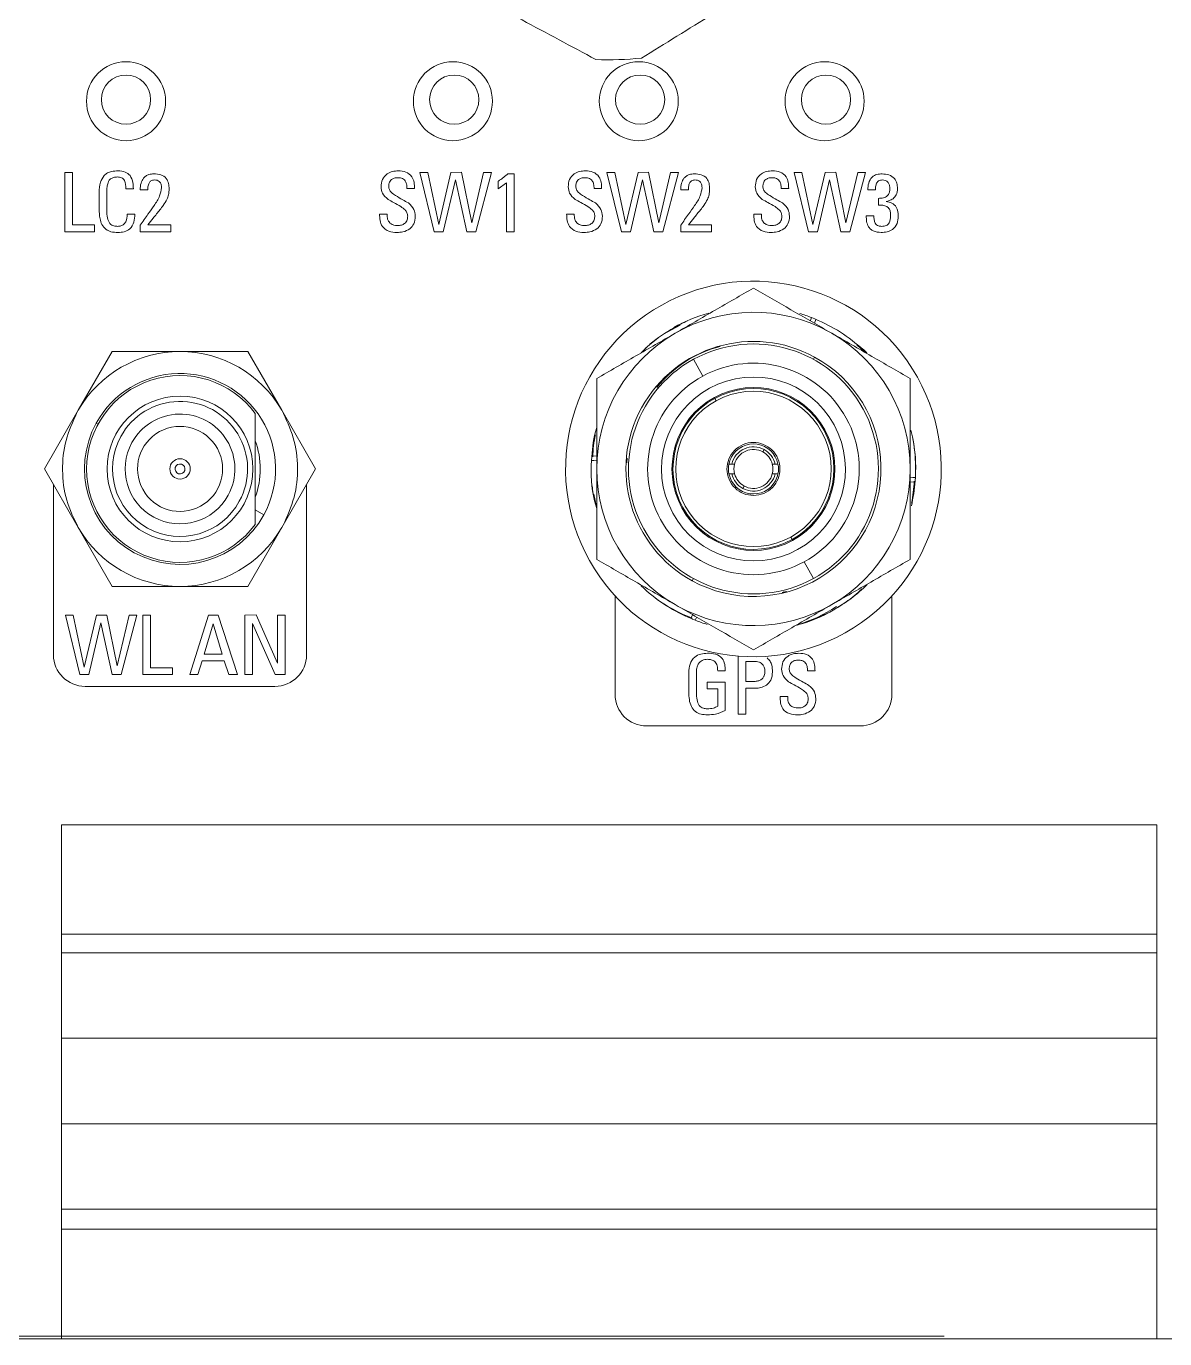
# Model space of a CAD drawing. Extents: x -194 to 239, y -574 to -265.
# Drawn here: x -125.22 to -116.12, y -338.3 to -327.8 of the extents above; entities that cross this region are included whole.
import ezdxf

# ---------------------------------------------------------------- set-up
doc = ezdxf.new("R2010")
doc.units = 0
doc.header["$LTSCALE"] = 0.5
doc.layers.get('0').update_dxf_attribs({"linetype": 'CONTINUOUS'})

msp = doc.modelspace()

# ---------------------------------------------------------------- linework, layer by layer
at = {"color": 7, "linetype": 'Continuous', "lineweight": 5}
for p, q in [((-124.91476, -329.4457), (-124.91476, -328.97161)), ((-124.91476, -328.97161), (-124.85398, -328.97161)), ((-124.85398, -328.97161), (-124.85398, -329.391)), ((-122.07765, -328.97161), (-122.01497, -328.97199)), ((-121.96274, -329.4457), (-122.07765, -328.97161)), ((-122.01497, -328.97199), (-121.92674, -329.38729)), ((-121.92674, -329.38729), (-121.82911, -328.97171)), ((-121.79341, -329.03239), (-121.89056, -329.4457)), ((-121.82911, -328.97171), (-121.74478, -328.97019)), ((-121.70347, -329.4457), (-121.79341, -329.03239)), ((-121.74478, -328.97019), (-121.66292, -329.37523)), ((-121.66292, -329.37523), (-121.5688, -328.97161)), ((-121.50593, -328.97161), (-121.63129, -329.4457)), ((-121.5688, -328.97161), (-121.50593, -328.97161)), ((-121.37545, -328.98377), (-121.32397, -328.98377)), ((-121.32397, -328.98377), (-121.32397, -329.4457)), ((-120.46754, -329.4457), (-120.58245, -328.97161)), ((-120.58245, -328.97161), (-120.51977, -328.97199)), ((-120.51977, -328.97199), (-120.43154, -329.38729)), ((-120.43154, -329.38729), (-120.33391, -328.97171)), ((-120.29821, -329.03239), (-120.39536, -329.4457)), ((-120.33391, -328.97171), (-120.24958, -328.97019)), ((-120.20827, -329.4457), (-120.29821, -329.03239)), ((-120.24958, -328.97019), (-120.16772, -329.37523)), ((-120.16772, -329.37523), (-120.0736, -328.97161)), ((-120.01073, -328.97161), (-120.13609, -329.4457)), ((-120.0736, -328.97161), (-120.01073, -328.97161)), ((-118.97233, -329.4457), (-119.08725, -328.97161)), ((-119.08725, -328.97161), (-119.02457, -328.97199)), ((-119.02457, -328.97199), (-118.93634, -329.38729)), ((-118.93634, -329.38729), (-118.83871, -328.97171)), ((-118.803, -329.03239), (-118.90016, -329.4457)), ((-118.83871, -328.97171), (-118.75438, -328.97019)), ((-118.71307, -329.4457), (-118.803, -329.03239)), ((-118.75438, -328.97019), (-118.67251, -329.37523)), ((-118.67251, -329.37523), (-118.5784, -328.97161)), ((-118.51553, -328.97161), (-118.64089, -329.4457)), ((-118.5784, -328.97161), (-118.51553, -328.97161)), ((-124.64125, -329.2645), (-124.64125, -329.13097)), ((-124.36774, -329.10238), (-124.42852, -329.10238)), ((-124.25226, -329.11141), (-124.31304, -329.11141)), ((-122.1202, -329.10039), (-122.18098, -329.10039)), ((-121.45161, -329.10238), (-121.45161, -329.04132)), ((-121.38475, -329.05642), (-121.45161, -329.10238)), ((-121.38475, -329.4457), (-121.38475, -329.05642)), ((-120.625, -329.10039), (-120.68578, -329.10039)), ((-119.9321, -329.11141), (-119.99288, -329.11141)), ((-119.12979, -329.10039), (-119.19057, -329.10039)), ((-118.4369, -329.11141), (-118.49768, -329.11141)), ((-124.58047, -329.14417), (-124.58047, -329.27238)), ((-118.41258, -329.23297), (-118.41258, -329.18054)), ((-124.41636, -329.3059), (-124.35558, -329.3059)), ((-122.39979, -329.30457), (-122.33901, -329.30457)), ((-122.33901, -329.30457), (-122.33901, -329.31749)), ((-120.90459, -329.30457), (-120.84381, -329.30457)), ((-120.84381, -329.30457), (-120.84381, -329.31749)), ((-119.40938, -329.30457), (-119.3486, -329.30457)), ((-119.3486, -329.30457), (-119.3486, -329.31749)), ((-118.50983, -329.33107), (-118.50983, -329.31806)), ((-118.50983, -329.31806), (-118.44905, -329.31806)), ((-124.67848, -329.4457), (-124.91476, -329.4457)), ((-124.85398, -329.391), (-124.67848, -329.391)), ((-124.67848, -329.391), (-124.67848, -329.4457)), ((-124.31304, -329.4457), (-124.31304, -329.39309)), ((-124.0682, -329.4457), (-124.31304, -329.4457)), ((-124.25226, -329.391), (-124.0682, -329.391)), ((-124.0682, -329.391), (-124.0682, -329.4457)), ((-121.89056, -329.4457), (-121.96274, -329.4457)), ((-121.63129, -329.4457), (-121.70347, -329.4457)), ((-121.32397, -329.4457), (-121.38475, -329.4457)), ((-120.39536, -329.4457), (-120.46754, -329.4457)), ((-120.13609, -329.4457), (-120.20827, -329.4457)), ((-119.99288, -329.4457), (-119.99288, -329.39309)), ((-119.74805, -329.4457), (-119.99288, -329.4457)), ((-119.9321, -329.391), (-119.74805, -329.391)), ((-119.74805, -329.391), (-119.74805, -329.4457)), ((-118.90016, -329.4457), (-118.97233, -329.4457)), ((-118.64089, -329.4457), (-118.71307, -329.4457)), ((-118.94661, -330.13272), (-118.92073, -330.1431)), ((-118.91226, -330.1465), (-118.92467, -330.17743)), ((-120.10029, -330.24944), (-119.99808, -330.19194)), ((-118.8111, -330.243), (-118.78551, -330.25777)), ((-118.58505, -330.34974), (-118.51587, -330.41345)), ((-118.53352, -330.38775), (-118.50477, -330.4147)), ((-124.53651, -330.40367), (-124.80754, -330.87312)), ((-123.99455, -330.40367), (-124.53651, -330.40367)), ((-123.4526, -330.40367), (-123.99455, -330.40367)), ((-123.18162, -330.87302), (-123.4526, -330.40367)), ((-119.89053, -330.46589), (-119.81703, -330.60041)), ((-118.93288, -330.46589), (-118.92303, -330.44786)), ((-119.70945, -330.79734), (-119.71997, -330.77808)), ((-124.81855, -330.89222), (-125.07847, -331.34237)), ((-124.80754, -330.87312), (-124.81856, -330.8922)), ((-122.91064, -331.34237), (-123.18162, -330.87302)), ((-124.64984, -330.98439), (-124.6644, -330.97643)), ((-118.14144, -331.08616), (-118.15329, -331.03315)), ((-120.70338, -331.23692), (-120.66408, -331.23956)), ((-119.32677, -331.1869), (-119.33707, -331.20576)), ((-125.07847, -331.34237), (-124.80749, -331.81171)), ((-123.17056, -331.79252), (-122.91064, -331.34237)), ((-120.70586, -331.27385), (-120.70399, -331.24602)), ((-120.70399, -331.24602), (-120.7043, -331.2508)), ((-120.42442, -331.29278), (-120.42193, -331.25585)), ((-120.41952, -331.26994), (-120.42276, -331.26965)), ((-119.58439, -331.30286), (-119.60767, -331.30286)), ((-119.56226, -331.30286), (-119.58439, -331.30286)), ((-119.23901, -331.30286), (-119.26114, -331.30286)), ((-119.21574, -331.30286), (-119.23901, -331.30286)), ((-119.58439, -331.38187), (-119.60767, -331.38187)), ((-119.56226, -331.38187), (-119.58439, -331.38187)), ((-119.23901, -331.38187), (-119.26114, -331.38187)), ((-119.21574, -331.38187), (-119.23901, -331.38187)), ((-118.12016, -331.44781), (-118.15932, -331.44517)), ((-118.11754, -331.41089), (-118.11941, -331.43871)), ((-118.11941, -331.43871), (-118.1191, -331.43394)), ((-125.00594, -331.46798), (-125.00594, -332.82784)), ((-122.98317, -332.82784), (-122.98317, -331.46797)), ((-120.66392, -331.65952), (-120.68702, -331.54454)), ((-119.48633, -331.47897), (-119.49663, -331.49783)), ((-120.66392, -331.65952), (-120.68196, -331.59857)), ((-123.32471, -331.7083), (-123.39404, -331.67043)), ((-124.80749, -331.81171), (-124.53651, -332.28106)), ((-123.4526, -332.28106), (-123.18156, -331.81162)), ((-123.18156, -331.81162), (-123.17055, -331.79253)), ((-119.10343, -331.90665), (-119.11395, -331.8874)), ((-119.00637, -332.08433), (-118.93288, -332.21885)), ((-124.53651, -332.28106), (-123.99455, -332.28106)), ((-123.99455, -332.28106), (-123.4526, -332.28106)), ((-119.90037, -332.23688), (-119.89053, -332.21885)), ((-120.51791, -332.35733), (-120.51791, -333.1439)), ((-119.14592, -332.32084), (-119.1818, -332.32989)), ((-119.16916, -332.32324), (-119.16842, -332.32641)), ((-118.30549, -333.1439), (-118.30549, -332.35733)), ((-120.0123, -332.44174), (-120.03789, -332.42696)), ((-118.7755, -332.47129), (-118.67351, -332.40739)), ((-124.91112, -332.51178), (-124.84844, -332.51216)), ((-124.79621, -332.98587), (-124.91112, -332.51178)), ((-124.84844, -332.51216), (-124.76022, -332.92747)), ((-124.76022, -332.92747), (-124.66259, -332.51188)), ((-124.62688, -332.57257), (-124.72403, -332.98587)), ((-124.66259, -332.51188), (-124.57826, -332.51036)), ((-124.53694, -332.98587), (-124.62688, -332.57257)), ((-124.57826, -332.51036), (-124.49639, -332.91541)), ((-124.49639, -332.91541), (-124.40228, -332.51178)), ((-124.33941, -332.51178), (-124.46477, -332.98587)), ((-124.40228, -332.51178), (-124.33941, -332.51178)), ((-124.29116, -332.51178), (-124.23038, -332.51178)), ((-124.29116, -332.98587), (-124.29116, -332.51178)), ((-124.23038, -332.51178), (-124.23038, -332.93117)), ((-123.91651, -332.98587), (-123.76617, -332.51178)), ((-123.73065, -332.58121), (-123.80074, -332.82177)), ((-123.76617, -332.51178), (-123.68934, -332.51178)), ((-123.65876, -332.82177), (-123.73065, -332.58121)), ((-123.68934, -332.51178), (-123.53511, -332.98587)), ((-123.4767, -332.51178), (-123.38686, -332.50979)), ((-123.4767, -332.98587), (-123.4767, -332.51178)), ((-123.41592, -332.57864), (-123.41592, -332.98587)), ((-123.23444, -332.98587), (-123.41592, -332.57864)), ((-123.38686, -332.50979), (-123.21535, -332.8947)), ((-123.21535, -332.8947), (-123.21535, -332.51178)), ((-123.21535, -332.51178), (-123.15457, -332.51178)), ((-123.15457, -332.51178), (-123.15457, -332.98587)), ((-119.91109, -332.53812), (-119.89873, -332.50731)), ((-119.87679, -332.55201), (-119.90267, -332.54163)), ((-123.81802, -332.87647), (-123.85288, -332.98663)), ((-123.641, -332.87647), (-123.81802, -332.87647)), ((-123.80074, -332.82177), (-123.65876, -332.82177)), ((-123.6052, -332.98663), (-123.641, -332.87647)), ((-119.5332, -333.30193), (-119.5332, -332.83872)), ((-119.47242, -332.88255), (-119.47242, -333.04058)), ((-119.38818, -332.88255), (-119.47242, -332.88255)), ((-124.72403, -332.98587), (-124.79621, -332.98587)), ((-124.46477, -332.98587), (-124.53694, -332.98587)), ((-124.05488, -332.98587), (-124.29116, -332.98587)), ((-124.23038, -332.93117), (-124.05488, -332.93117)), ((-124.05488, -332.93117), (-124.05488, -332.98587)), ((-123.85288, -332.98663), (-123.91651, -332.98587)), ((-123.53511, -332.98587), (-123.6052, -332.98663)), ((-123.41592, -332.98587), (-123.4767, -332.98587)), ((-123.15457, -332.98587), (-123.23444, -332.98587)), ((-119.92828, -333.12538), (-119.92828, -332.9702)), ((-119.8675, -332.96735), (-119.8675, -333.12861)), ((-119.63653, -332.95548), (-119.69731, -332.95548)), ((-118.91932, -332.95662), (-118.9801, -332.95662)), ((-124.75309, -333.08069), (-123.23601, -333.08069)), ((-119.7824, -333.04665), (-119.63653, -333.04665)), ((-119.7824, -333.10136), (-119.7824, -333.04665)), ((-119.69731, -333.10136), (-119.7824, -333.10136)), ((-119.69731, -333.23897), (-119.69731, -333.10136)), ((-119.63653, -333.04665), (-119.63653, -333.27316)), ((-119.47242, -333.04058), (-119.40537, -333.04058)), ((-119.47242, -333.09528), (-119.47242, -333.30193)), ((-119.39274, -333.09528), (-119.47242, -333.09528)), ((-119.19891, -333.16081), (-119.13813, -333.16081)), ((-119.13813, -333.16081), (-119.13813, -333.17372)), ((-119.47242, -333.30193), (-119.5332, -333.30193)), ((-120.26506, -333.39675), (-118.55834, -333.39675)), ((-124.94273, -335.06202), (-124.94273, -334.1869)), ((-116.1879, -334.1869), (-124.94273, -334.1869)), ((-116.1879, -335.06202), (-116.1879, -334.1869)), ((-124.94273, -335.21129), (-124.94273, -335.06202)), ((-124.94273, -335.06202), (-116.1879, -335.06202)), ((-116.1879, -335.21129), (-116.1879, -335.06202)), ((-124.94273, -335.89398), (-124.94273, -335.21129)), ((-116.1879, -335.21129), (-124.94273, -335.21129)), ((-116.1879, -335.21129), (-116.1879, -335.89398)), ((-116.1879, -335.89398), (-124.94273, -335.89398)), ((-124.94273, -335.89398), (-124.94273, -336.57666)), ((-116.1879, -336.57666), (-116.1879, -335.89398)), ((-116.1879, -336.57666), (-124.94273, -336.57666)), ((-124.94273, -337.25935), (-124.94273, -336.57666)), ((-116.1879, -336.57666), (-116.1879, -337.25935)), ((-124.94273, -337.42054), (-124.94273, -337.25935)), ((-116.1879, -337.25935), (-124.94273, -337.25935)), ((-116.1879, -337.42054), (-116.1879, -337.25935)), ((-124.94273, -338.29566), (-124.94273, -337.42054)), ((-124.94273, -337.42054), (-116.1879, -337.42054)), ((-116.1879, -338.29566), (-116.1879, -337.42054)), ((-127.42335, -338.29566), (-98.62495, -338.29566)), ((-124.94273, -338.29566), (-116.1879, -338.29566))]:
    msp.add_line(p, q, dxfattribs=at)
at = {"lineweight": 5}
for p, q in [((-130.63252, -338.27577), (-117.88912, -338.27577)), ((-130.63023, -338.27491), (-117.88683, -338.27491))]:
    msp.add_line(p, q, dxfattribs=at)
at = {"color": 7, "linetype": 'Continuous', "lineweight": 5, "flags": 128}
for points in [[(-118.94661, -330.13272), (-118.9557, -330.15538), (-118.95704, -330.15874)], [(-120.66236, -331.27677), (-120.68672, -331.27513), (-120.70586, -331.27385)], [(-118.16104, -331.40796), (-118.13668, -331.4096), (-118.11754, -331.41089)], [(-119.87679, -332.55201), (-119.8677, -332.52935), (-119.86636, -332.526)]]:
    msp.add_lwpolyline(points, dxfattribs=at)
at = {"color": 7, "linetype": 'Continuous', "lineweight": 5}
for centre, radius in [((-124.42629, -328.4027), 0.31606), ((-121.81375, -328.4027), 0.31606), ((-120.32827, -328.4027), 0.31606), ((-118.84279, -328.4027), 0.31606), ((-124.42629, -328.39005), 0.19679), ((-121.803, -328.39006), 0.19679), ((-120.31753, -328.39006), 0.19679), ((-118.83205, -328.39006), 0.19679), ((-123.99455, -331.34237), 0.58234), ((-123.99455, -331.34237), 0.08139)]:
    msp.add_circle(centre, radius, dxfattribs=at)
for centre, radius, start, end in [((-120.58112, -325.0686), 3.00256, 268.29045, 275.239746), ((-119.4117, -331.34237), 1.50128, 32.151042, 212.151042), ((-119.45384, -331.25001), 1.19598, 105.216718, 119.800292), ((-119.4117, -331.34237), 1.25238, 61.35211, 120), ((-119.39058, -331.23997), 1.19294, 68.15121, 73.002002), ((-119.4117, -331.34237), 1.25238, 120, 180), ((-119.4117, -331.34237), 1.25238, 0, 60), ((-119.4117, -331.34237), 1.01929, 61.35211, 241.352096), ((-119.44048, -331.27062), 1.2206, 127.06721, 133.426862), ((-119.44422, -331.28117), 0.94647, 104.268126, 141.454448), ((-119.4117, -331.34237), 0.99875, 298.64789, 118.64789), ((-123.99455, -331.34237), 0.93869, 89.999999, 150.006779), ((-123.99455, -331.34237), 0.93869, 29.999999, 89.999999), ((-119.4117, -331.34237), 0.99875, 118.64789, 298.64789), ((-119.4117, -331.34237), 1.01929, 241.352096, 61.35211), ((-119.4117, -331.34237), 0.84546, 298.64789, 118.64789), ((-123.99455, -331.34237), 0.74669, 36.463772, 323.536228), ((-123.99455, -331.34237), 0.76328, 331.35211, 151.35211), ((-119.4117, -331.34237), 1.50128, 212.151042, 32.151042), ((-119.4117, -331.34237), 0.84546, 118.64789, 298.64789), ((-119.4117, -331.34237), 0.73484, 298.64789, 118.64789), ((-119.4117, -331.34237), 0.73484, 118.64789, 298.64789), ((-119.4117, -331.34237), 0.65108, 298.64789, 118.64789), ((-119.4117, -331.34237), 0.643, 298.64789, 118.64789), ((-123.99455, -331.34237), 0.53999, 331.35211, 151.35211), ((-119.4117, -331.34237), 0.65108, 118.64789, 298.64789), ((-119.4117, -331.34237), 0.643, 118.64789, 298.64789), ((-119.4117, -331.34237), 0.62106, 118.64789, 298.64789), ((-119.4117, -331.34237), 0.62106, 298.64789, 118.64789), ((-123.99455, -331.34237), 0.43853, 331.35211, 151.35211), ((-123.99455, -331.34237), 0.76328, 151.35211, 331.35211), ((-123.99455, -331.34237), 0.33976, 28.64789, 208.64789), ((-123.99455, -331.34237), 0.53999, 151.35211, 331.35211), ((-123.99455, -331.34237), 0.43853, 151.35211, 331.35211), ((-123.99455, -331.34237), 0.6416, 339.383893, 20.616107), ((-119.4627, -331.30396), 1.23532, 169.015741, 177.302615), ((-119.4117, -331.34237), 0.21176, 298.64789, 118.64789), ((-119.31072, -331.33081), 1.19587, 356.160392, 11.800524), ((-123.99455, -331.34237), 0.33976, 208.64789, 28.64789), ((-119.4117, -331.34237), 0.21176, 118.64789, 298.64789), ((-119.4117, -331.34237), 0.19991, 11.398312, 151.35211), ((-119.4117, -331.34237), 0.17715, 61.352121, 167.11381), ((-119.4117, -331.34237), 0.15566, 61.35211, 165.297088), ((-119.4117, -331.34237), 0.15566, 14.702912, 61.35211), ((-119.4117, -331.34237), 0.17715, 12.88619, 61.352121), ((-119.4117, -331.34237), 1.29584, 355.947927, 5.994029), ((-123.99455, -331.34237), 0.03951, 28.64789, 208.64789), ((-123.99455, -331.34237), 0.03951, 208.64789, 28.64789), ((-119.51272, -331.35393), 1.19582, 176.160153, 191.800791), ((-119.4117, -331.34237), 1.25238, 180, 240), ((-119.4117, -331.34237), 0.20002, 168.601688, 191.398312), ((-119.4117, -331.34237), 0.19991, 151.35211, 168.601688), ((-119.4117, -331.34237), 0.15566, 165.297088, 194.702912), ((-119.4117, -331.34237), 0.15566, 345.297088, 14.702912), ((-119.4117, -331.34237), 0.20002, 348.601688, 11.398312), ((-119.4117, -331.34237), 1.25238, 300, 0), ((-119.4117, -331.34237), 0.19991, 191.398312, 331.35211), ((-119.4117, -331.34237), 0.17715, 192.88619, 241.35211), ((-119.4117, -331.34237), 0.15566, 194.702912, 241.35211), ((-119.4117, -331.34237), 0.17715, 241.35211, 347.11381), ((-119.4117, -331.34237), 0.15566, 241.35211, 345.297088), ((-119.4117, -331.34237), 0.19991, 331.35211, 348.601688), ((-119.4117, -331.34237), 1.29584, 346.830179, 355.73622), ((-119.36115, -331.38072), 1.23577, 349.017247, 357.301109), ((-123.99455, -331.34237), 0.93869, 209.999999, 269.999999), ((-123.99455, -331.34237), 0.93869, 269.999999, 330.006779), ((-119.4117, -331.34237), 1.29584, 226.042573, 227.40329), ((-119.4117, -331.34237), 1.29584, 299.40329, 314.594442), ((-119.4117, -331.34237), 1.29584, 227.40329, 247.73622), ((-119.46712, -331.38582), 1.22783, 233.556932, 249.327211), ((-119.38203, -331.41515), 1.21924, 305.529248, 313.429822), ((-119.4117, -331.34237), 1.25238, 241.35211, 300), ((-119.3695, -331.43486), 1.19584, 284.160327, 299.800878), ((-119.40634, -331.44159), 1.19834, 286.362243, 303.38699), ((-119.4117, -331.34237), 1.29584, 293.994029, 299.40329), ((-119.43265, -331.44422), 1.19351, 248.153002, 253.00147), ((-119.4117, -331.34237), 1.29584, 285.58307, 293.994029), ((-124.7531, -332.82784), 0.25285, 180, 270), ((-123.23601, -332.82784), 0.25285, 270, 0), ((-120.26506, -333.1439), 0.25285, 180, 270), ((-118.55834, -333.1439), 0.25285, 270, 0)]:
    msp.add_arc(centre, radius, start, end, dxfattribs=at)
for centre, major_axis, start_param, end_param in [((-119.4026, -331.34007), (1.30974, 0.33022), 1.74259022, 1.83324222), ((-119.41233, -331.35173), (-0.09067, -1.34768), 1.74258886, 1.83324222), ((-119.41107, -331.33301), (0.09067, 1.34768), 1.74259022, 1.83324222), ((-119.4208, -331.34466), (-1.30974, -0.33022), 1.74258886, 1.83324222), ((-119.42041, -331.33888), (-1.2537, 0.50269), 1.57079643, 1.57434134)]:
    msp.add_ellipse(centre, major_axis=major_axis, ratio=0.95936816, start_param=start_param, end_param=end_param, dxfattribs=at)
for points, knots in [([(-120.30691, -328.05861), (-120.11776, -327.94149), (-119.73883, -327.70686), (-119.35772, -327.47088), (-119.16684, -327.3527)], [0, 0, 0, 0, 0.49915672, 1, 1, 1, 1]), ([(-121.85207, -327.43545), (-121.65499, -327.54128), (-121.26007, -327.75334), (-120.8674, -327.96419), (-120.67069, -328.06982)], [0, 0, 0, 0, 0.49905006, 1, 1, 1, 1]), ([(-124.64125, -329.13097), (-124.64074, -329.10333), (-124.63983, -329.05411), (-124.61282, -329.01332), (-124.60098, -328.99545)], [0, 0, 0, 0, 0.5616352, 1, 1, 1, 1]), ([(-124.60098, -328.99545), (-124.59233, -328.98839), (-124.57502, -328.97425), (-124.53659, -328.96167), (-124.50801, -328.96029), (-124.49053, -328.95945)], [0, 0, 0, 0, 0.27961694, 0.55976569, 1, 1, 1, 1]), ([(-124.54904, -329.02394), (-124.55325, -329.02716), (-124.56077, -329.03292), (-124.56489, -329.04139), (-124.5667, -329.04512)], [0, 0, 0, 0, 0.56097059, 1, 1, 1, 1]), ([(-124.49528, -329.00808), (-124.50605, -329.00871), (-124.52529, -329.00983), (-124.54178, -329.01963), (-124.54904, -329.02394)], [0, 0, 0, 0, 0.56002506, 1, 1, 1, 1]), ([(-124.42852, -329.10238), (-124.42797, -329.07922), (-124.42729, -329.05022), (-124.44725, -329.02228), (-124.46736, -329.01139), (-124.48412, -329.0094), (-124.49528, -329.00808)], [0, 0, 0, 0, 0.49858036, 0.62394524, 0.74936753, 1, 1, 1, 1]), ([(-124.49053, -328.95945), (-124.47007, -328.9602), (-124.43363, -328.96153), (-124.40631, -328.98518), (-124.39433, -328.99554)], [0, 0, 0, 0, 0.56155689, 1, 1, 1, 1]), ([(-124.39433, -328.99554), (-124.38497, -329.01439), (-124.3682, -329.04818), (-124.36788, -329.08576), (-124.36774, -329.10238)], [0, 0, 0, 0, 0.55774643, 1, 1, 1, 1]), ([(-124.31304, -329.11141), (-124.31248, -329.09282), (-124.3115, -329.05968), (-124.29482, -329.03121), (-124.28749, -329.01871)], [0, 0, 0, 0, 0.56081773, 1, 1, 1, 1]), ([(-124.28749, -329.01871), (-124.28135, -329.01234), (-124.26906, -328.99958), (-124.23976, -328.98619), (-124.21704, -328.98468), (-124.20316, -328.98377)], [0, 0, 0, 0, 0.28003477, 0.56012283, 1, 1, 1, 1]), ([(-124.19917, -329.03239), (-124.20407, -329.03266), (-124.21386, -329.0332), (-124.23073, -329.03983), (-124.23803, -329.05043), (-124.24247, -329.05689)], [0, 0, 0, 0, 0.28127235, 0.56187433, 1, 1, 1, 1]), ([(-124.20316, -328.98377), (-124.18488, -328.98462), (-124.14852, -328.98632), (-124.10278, -329.01503), (-124.08405, -329.05953), (-124.08273, -329.08808), (-124.08207, -329.10238)], [0, 0, 0, 0, 0.28092931, 0.55882823, 0.77889114, 1, 1, 1, 1]), ([(-124.14285, -329.09298), (-124.14334, -329.08414), (-124.14433, -329.0665), (-124.15735, -329.04406), (-124.17833, -329.03344), (-124.19221, -329.03274), (-124.19917, -329.03239)], [0, 0, 0, 0, 0.28064594, 0.5594907, 0.77933039, 1, 1, 1, 1]), ([(-122.38763, -329.08709), (-122.38598, -329.06703), (-122.38269, -329.02702), (-122.34403, -328.98322), (-122.29686, -328.96213), (-122.26565, -328.96035), (-122.25002, -328.95945)], [0, 0, 0, 0, 0.28000562, 0.55848651, 0.77898945, 1, 1, 1, 1]), ([(-122.30387, -329.02916), (-122.30801, -329.03307), (-122.31629, -329.0409), (-122.32524, -329.05961), (-122.32624, -329.07426), (-122.32685, -329.0832)], [0, 0, 0, 0, 0.2800156, 0.56022772, 1, 1, 1, 1]), ([(-122.25391, -329.01416), (-122.26399, -329.01463), (-122.28199, -329.01549), (-122.29718, -329.02499), (-122.30387, -329.02916)], [0, 0, 0, 0, 0.56021165, 1, 1, 1, 1]), ([(-122.19541, -329.0379), (-122.19956, -329.03335), (-122.20786, -329.02424), (-122.22852, -329.01552), (-122.24428, -329.01467), (-122.25391, -329.01416)], [0, 0, 0, 0, 0.27956144, 0.55960299, 1, 1, 1, 1]), ([(-122.25002, -328.95945), (-122.22928, -328.96069), (-122.18802, -328.96314), (-122.13962, -329.00094), (-122.1222, -329.05202), (-122.12087, -329.08424), (-122.1202, -329.10039)], [0, 0, 0, 0, 0.2806018, 0.5581782, 0.77866405, 1, 1, 1, 1]), ([(-121.45161, -329.04132), (-121.44448, -329.03713), (-121.43174, -329.02965), (-121.42022, -329.02041), (-121.41514, -329.01634)], [0, 0, 0, 0, 0.55970549, 1, 1, 1, 1]), ([(-121.41514, -329.01634), (-121.40762, -329.01039), (-121.3942, -328.99977), (-121.38117, -328.98866), (-121.37545, -328.98377)], [0, 0, 0, 0, 0.55999704, 1, 1, 1, 1]), ([(-120.89243, -329.08709), (-120.89078, -329.06703), (-120.88749, -329.02702), (-120.84883, -328.98322), (-120.80166, -328.96213), (-120.77044, -328.96035), (-120.75482, -328.95945)], [0, 0, 0, 0, 0.28000535, 0.55848417, 0.7789869, 1, 1, 1, 1]), ([(-120.80867, -329.02916), (-120.81281, -329.03307), (-120.82109, -329.0409), (-120.83004, -329.05961), (-120.83104, -329.07426), (-120.83165, -329.0832)], [0, 0, 0, 0, 0.28002037, 0.56023063, 1, 1, 1, 1]), ([(-120.75871, -329.01416), (-120.76879, -329.01463), (-120.78678, -329.01549), (-120.80198, -329.02499), (-120.80867, -329.02916)], [0, 0, 0, 0, 0.56021165, 1, 1, 1, 1]), ([(-120.70021, -329.0379), (-120.70436, -329.03335), (-120.71265, -329.02424), (-120.73332, -329.01552), (-120.74908, -329.01467), (-120.75871, -329.01416)], [0, 0, 0, 0, 0.27956373, 0.55959938, 1, 1, 1, 1]), ([(-120.75482, -328.95945), (-120.73408, -328.96069), (-120.69281, -328.96314), (-120.64442, -329.00094), (-120.627, -329.05202), (-120.62567, -329.08424), (-120.625, -329.10039)], [0, 0, 0, 0, 0.28059936, 0.55817809, 0.77866411, 1, 1, 1, 1]), ([(-119.99288, -329.11141), (-119.99233, -329.09282), (-119.99135, -329.05968), (-119.97466, -329.03121), (-119.96733, -329.01871)], [0, 0, 0, 0, 0.56081773, 1, 1, 1, 1]), ([(-119.96733, -329.01871), (-119.96119, -329.01234), (-119.9489, -328.99958), (-119.9196, -328.98619), (-119.89688, -328.98468), (-119.883, -328.98377)], [0, 0, 0, 0, 0.28003982, 0.56012833, 1, 1, 1, 1]), ([(-119.87901, -329.03239), (-119.88391, -329.03266), (-119.89371, -329.0332), (-119.91057, -329.03983), (-119.91787, -329.05043), (-119.92232, -329.05689)], [0, 0, 0, 0, 0.28128039, 0.56187923, 1, 1, 1, 1]), ([(-119.883, -328.98377), (-119.86472, -328.98462), (-119.82836, -328.98632), (-119.78262, -329.01503), (-119.7639, -329.05953), (-119.76257, -329.08808), (-119.76191, -329.10238)], [0, 0, 0, 0, 0.28092931, 0.55882823, 0.77889114, 1, 1, 1, 1]), ([(-119.82269, -329.09298), (-119.82318, -329.08414), (-119.82417, -329.0665), (-119.83719, -329.04406), (-119.85817, -329.03344), (-119.87205, -329.03274), (-119.87901, -329.03239)], [0, 0, 0, 0, 0.28064749, 0.5594938, 0.77932917, 1, 1, 1, 1]), ([(-119.39723, -329.08709), (-119.39558, -329.06703), (-119.39228, -329.02702), (-119.35363, -328.98322), (-119.30646, -328.96213), (-119.27524, -328.96035), (-119.25962, -328.95945)], [0, 0, 0, 0, 0.28000441, 0.5584846, 0.77898446, 1, 1, 1, 1]), ([(-119.31347, -329.02916), (-119.31761, -329.03307), (-119.32589, -329.0409), (-119.33484, -329.05961), (-119.33584, -329.07426), (-119.33645, -329.0832)], [0, 0, 0, 0, 0.28001082, 0.5602248, 1, 1, 1, 1]), ([(-119.26351, -329.01416), (-119.27359, -329.01463), (-119.29158, -329.01549), (-119.30678, -329.02499), (-119.31347, -329.02916)], [0, 0, 0, 0, 0.56020129, 1, 1, 1, 1]), ([(-119.20501, -329.0379), (-119.20916, -329.03335), (-119.21745, -329.02424), (-119.23812, -329.01551), (-119.25388, -329.01467), (-119.26351, -329.01416)], [0, 0, 0, 0, 0.27956573, 0.55958864, 1, 1, 1, 1]), ([(-119.25962, -328.95945), (-119.23887, -328.96069), (-119.19761, -328.96314), (-119.14922, -329.00094), (-119.1318, -329.05202), (-119.13046, -329.08424), (-119.12979, -329.10039)], [0, 0, 0, 0, 0.28059777, 0.55817545, 0.77866327, 1, 1, 1, 1]), ([(-118.49768, -329.11141), (-118.49676, -329.09295), (-118.49493, -329.0562), (-118.46957, -329.00824), (-118.42559, -328.98594), (-118.39662, -328.98449), (-118.3821, -328.98377)], [0, 0, 0, 0, 0.28105445, 0.55967202, 0.77913493, 1, 1, 1, 1]), ([(-118.382, -329.03239), (-118.38708, -329.03265), (-118.39721, -329.03317), (-118.41489, -329.03943), (-118.42266, -329.05028), (-118.4274, -329.05689)], [0, 0, 0, 0, 0.28142385, 0.56217106, 1, 1, 1, 1]), ([(-118.3821, -328.98377), (-118.36407, -328.98485), (-118.32816, -328.98702), (-118.28366, -329.01537), (-118.26286, -329.05813), (-118.26138, -329.08634), (-118.26063, -329.10048)], [0, 0, 0, 0, 0.28072597, 0.55925647, 0.77906333, 1, 1, 1, 1]), ([(-118.33528, -329.05252), (-118.33864, -329.0489), (-118.34535, -329.04164), (-118.36157, -329.03384), (-118.37425, -329.03294), (-118.382, -329.03239)], [0, 0, 0, 0, 0.28007128, 0.56026199, 1, 1, 1, 1]), ([(-124.57658, -329.07807), (-124.57792, -329.09037), (-124.58031, -329.11235), (-124.58042, -329.13444), (-124.58047, -329.14417)], [0, 0, 0, 0, 0.5599067, 1, 1, 1, 1]), ([(-124.5667, -329.04512), (-124.56886, -329.05117), (-124.57273, -329.06199), (-124.5754, -329.07316), (-124.57658, -329.07807)], [0, 0, 0, 0, 0.56013298, 1, 1, 1, 1]), ([(-124.24247, -329.05689), (-124.24589, -329.06679), (-124.25201, -329.08448), (-124.25218, -329.10317), (-124.25226, -329.11141)], [0, 0, 0, 0, 0.55919202, 1, 1, 1, 1]), ([(-124.20173, -329.23705), (-124.18502, -329.21232), (-124.15522, -329.16824), (-124.14662, -329.11594), (-124.14285, -329.09298)], [0, 0, 0, 0, 0.56104063, 1, 1, 1, 1]), ([(-124.08207, -329.10238), (-124.08275, -329.11885), (-124.08395, -329.14825), (-124.09458, -329.17562), (-124.09926, -329.18767)], [0, 0, 0, 0, 0.55996985, 1, 1, 1, 1]), ([(-122.33226, -329.18738), (-122.34956, -329.17224), (-122.38044, -329.14519), (-122.38543, -329.10485), (-122.38763, -329.08709)], [0, 0, 0, 0, 0.55983742, 1, 1, 1, 1]), ([(-122.32685, -329.0832), (-122.32564, -329.09221), (-122.32322, -329.11025), (-122.30317, -329.13673), (-122.28392, -329.1496), (-122.27215, -329.15747)], [0, 0, 0, 0, 0.27931734, 0.55939602, 1, 1, 1, 1]), ([(-122.18098, -329.10039), (-122.18112, -329.08806), (-122.18138, -329.06609), (-122.19113, -329.0465), (-122.19541, -329.0379)], [0, 0, 0, 0, 0.56118755, 1, 1, 1, 1]), ([(-120.83706, -329.18738), (-120.85435, -329.17224), (-120.88524, -329.14519), (-120.89023, -329.10485), (-120.89243, -329.08709)], [0, 0, 0, 0, 0.55983597, 1, 1, 1, 1]), ([(-120.83165, -329.0832), (-120.83044, -329.09221), (-120.82802, -329.11025), (-120.80797, -329.13673), (-120.78872, -329.1496), (-120.77695, -329.15747)], [0, 0, 0, 0, 0.27931928, 0.55939506, 1, 1, 1, 1]), ([(-120.68578, -329.10039), (-120.68592, -329.08806), (-120.68618, -329.06609), (-120.69593, -329.0465), (-120.70021, -329.0379)], [0, 0, 0, 0, 0.56118793, 1, 1, 1, 1]), ([(-119.92232, -329.05689), (-119.92574, -329.06679), (-119.93185, -329.08448), (-119.93202, -329.10317), (-119.9321, -329.11141)], [0, 0, 0, 0, 0.55919043, 1, 1, 1, 1]), ([(-119.88157, -329.23705), (-119.86486, -329.21232), (-119.83506, -329.16824), (-119.82647, -329.11594), (-119.82269, -329.09298)], [0, 0, 0, 0, 0.5610419, 1, 1, 1, 1]), ([(-119.76191, -329.10238), (-119.76259, -329.11885), (-119.76379, -329.14825), (-119.77442, -329.17562), (-119.7791, -329.18767)], [0, 0, 0, 0, 0.55997105, 1, 1, 1, 1]), ([(-119.34186, -329.18738), (-119.35915, -329.17224), (-119.39004, -329.14519), (-119.39503, -329.10485), (-119.39723, -329.08709)], [0, 0, 0, 0, 0.55983867, 1, 1, 1, 1]), ([(-119.33645, -329.0832), (-119.33524, -329.09221), (-119.33282, -329.11025), (-119.31277, -329.13673), (-119.29351, -329.1496), (-119.28174, -329.15747)], [0, 0, 0, 0, 0.27931697, 0.55939177, 1, 1, 1, 1]), ([(-119.19057, -329.10039), (-119.19072, -329.08806), (-119.19098, -329.06609), (-119.20073, -329.0465), (-119.20501, -329.0379)], [0, 0, 0, 0, 0.56118755, 1, 1, 1, 1]), ([(-118.4274, -329.05689), (-118.43074, -329.0668), (-118.43672, -329.08452), (-118.43684, -329.10318), (-118.4369, -329.11141)], [0, 0, 0, 0, 0.55908049, 1, 1, 1, 1]), ([(-118.3991, -329.17826), (-118.38756, -329.17746), (-118.36457, -329.17586), (-118.33594, -329.15778), (-118.32282, -329.13021), (-118.32188, -329.11211), (-118.32141, -329.10305)], [0, 0, 0, 0, 0.28051377, 0.55915628, 0.77910051, 1, 1, 1, 1]), ([(-118.32141, -329.10305), (-118.32173, -329.09293), (-118.3223, -329.07489), (-118.33132, -329.05935), (-118.33528, -329.05252)], [0, 0, 0, 0, 0.56048062, 1, 1, 1, 1]), ([(-118.26063, -329.10048), (-118.26183, -329.11827), (-118.26398, -329.15001), (-118.28613, -329.17241), (-118.29587, -329.18225)], [0, 0, 0, 0, 0.56046684, 1, 1, 1, 1]), ([(-124.31304, -329.39309), (-124.29222, -329.36398), (-124.25506, -329.31202), (-124.21803, -329.25996), (-124.20173, -329.23705)], [0, 0, 0, 0, 0.56000256, 1, 1, 1, 1]), ([(-124.09926, -329.18767), (-124.10853, -329.20387), (-124.12509, -329.23283), (-124.1458, -329.25897), (-124.15491, -329.27048)], [0, 0, 0, 0, 0.55971992, 1, 1, 1, 1]), ([(-122.2296, -329.24531), (-122.24881, -329.23459), (-122.28312, -329.21543), (-122.31725, -329.19595), (-122.33226, -329.18738)], [0, 0, 0, 0, 0.5600047, 1, 1, 1, 1]), ([(-122.27215, -329.15747), (-122.25297, -329.16837), (-122.21872, -329.18785), (-122.18453, -329.20744), (-122.16949, -329.21606)], [0, 0, 0, 0, 0.56000311, 1, 1, 1, 1]), ([(-122.1749, -329.32091), (-122.1761, -329.3118), (-122.17849, -329.29356), (-122.19841, -329.26656), (-122.21777, -329.25337), (-122.2296, -329.24531)], [0, 0, 0, 0, 0.27933597, 0.55944269, 1, 1, 1, 1]), ([(-122.16949, -329.21606), (-122.15201, -329.23211), (-122.12078, -329.26079), (-122.11615, -329.30252), (-122.11412, -329.32091)], [0, 0, 0, 0, 0.5595157, 1, 1, 1, 1]), ([(-120.7344, -329.24531), (-120.75361, -329.23459), (-120.78792, -329.21543), (-120.82205, -329.19595), (-120.83706, -329.18738)], [0, 0, 0, 0, 0.56000035, 1, 1, 1, 1]), ([(-120.77695, -329.15747), (-120.75777, -329.16837), (-120.72351, -329.18785), (-120.68933, -329.20744), (-120.67428, -329.21606)], [0, 0, 0, 0, 0.56000311, 1, 1, 1, 1]), ([(-120.6797, -329.32091), (-120.68089, -329.3118), (-120.68329, -329.29356), (-120.70321, -329.26656), (-120.72257, -329.25337), (-120.7344, -329.24531)], [0, 0, 0, 0, 0.2793341, 0.55944362, 1, 1, 1, 1]), ([(-120.67428, -329.21606), (-120.65681, -329.23211), (-120.62558, -329.26079), (-120.62095, -329.30252), (-120.61892, -329.32091)], [0, 0, 0, 0, 0.55951514, 1, 1, 1, 1]), ([(-119.99288, -329.39309), (-119.97206, -329.36398), (-119.9349, -329.31202), (-119.89787, -329.25996), (-119.88157, -329.23705)], [0, 0, 0, 0, 0.56000434, 1, 1, 1, 1]), ([(-119.7791, -329.18767), (-119.78837, -329.20387), (-119.80493, -329.23283), (-119.82564, -329.25897), (-119.83475, -329.27048)], [0, 0, 0, 0, 0.55972127, 1, 1, 1, 1]), ([(-119.2392, -329.24531), (-119.25841, -329.23459), (-119.29272, -329.21543), (-119.32685, -329.19595), (-119.34186, -329.18738)], [0, 0, 0, 0, 0.56000035, 1, 1, 1, 1]), ([(-119.28174, -329.15747), (-119.26256, -329.16837), (-119.22831, -329.18785), (-119.19413, -329.20744), (-119.17908, -329.21606)], [0, 0, 0, 0, 0.56000311, 1, 1, 1, 1]), ([(-119.1845, -329.32091), (-119.18569, -329.3118), (-119.18809, -329.29356), (-119.20801, -329.26656), (-119.22737, -329.25337), (-119.2392, -329.24531)], [0, 0, 0, 0, 0.2793341, 0.55944362, 1, 1, 1, 1]), ([(-119.17908, -329.21606), (-119.16161, -329.23211), (-119.13037, -329.26079), (-119.12575, -329.30252), (-119.12372, -329.32091)], [0, 0, 0, 0, 0.55951514, 1, 1, 1, 1]), ([(-118.41258, -329.18054), (-118.41014, -329.17972), (-118.40575, -329.17825), (-118.40114, -329.17826), (-118.3991, -329.17826)], [0, 0, 0, 0, 0.55843751, 1, 1, 1, 1]), ([(-118.31533, -329.32167), (-118.31567, -329.31203), (-118.31634, -329.29279), (-118.32298, -329.26385), (-118.35501, -329.23307), (-118.38881, -329.23301), (-118.41258, -329.23297)], [0, 0, 0, 0, 0.1879628, 0.37531086, 0.56047773, 1, 1, 1, 1]), ([(-118.29587, -329.18225), (-118.30576, -329.18785), (-118.32344, -329.19786), (-118.34313, -329.20278), (-118.3518, -329.20495)], [0, 0, 0, 0, 0.55932705, 1, 1, 1, 1]), ([(-118.3518, -329.20495), (-118.33601, -329.20779), (-118.30463, -329.21344), (-118.25845, -329.25319), (-118.25603, -329.29555), (-118.25455, -329.32148)], [0, 0, 0, 0, 0.28198012, 0.56058182, 1, 1, 1, 1]), ([(-124.58769, -329.42689), (-124.59896, -329.41474), (-124.62156, -329.39038), (-124.6384, -329.33256), (-124.64017, -329.29032), (-124.64125, -329.2645)], [0, 0, 0, 0, 0.27892002, 0.55918544, 1, 1, 1, 1]), ([(-124.58047, -329.27238), (-124.58044, -329.29401), (-124.58037, -329.3325), (-124.56261, -329.36644), (-124.55483, -329.38131)], [0, 0, 0, 0, 0.56197023, 1, 1, 1, 1]), ([(-124.49338, -329.40315), (-124.4846, -329.40254), (-124.46705, -329.40132), (-124.44345, -329.38802), (-124.42009, -329.35683), (-124.4179, -329.32689), (-124.41636, -329.3059)], [0, 0, 0, 0, 0.18730011, 0.37406049, 0.56109317, 1, 1, 1, 1]), ([(-124.35558, -329.3059), (-124.35663, -329.3272), (-124.3587, -329.36961), (-124.38966, -329.42393), (-124.44034, -329.44908), (-124.47371, -329.45088), (-124.49044, -329.45178)], [0, 0, 0, 0, 0.2809724, 0.55933732, 0.77911769, 1, 1, 1, 1]), ([(-124.15491, -329.27048), (-124.17309, -329.29297), (-124.20556, -329.33313), (-124.23799, -329.37331), (-124.25226, -329.391)], [0, 0, 0, 0, 0.560002, 1, 1, 1, 1]), ([(-122.26094, -329.45178), (-122.28293, -329.45073), (-122.32661, -329.44865), (-122.37992, -329.41066), (-122.39777, -329.35588), (-122.39911, -329.3217), (-122.39979, -329.30457)], [0, 0, 0, 0, 0.28097167, 0.55814153, 0.77858052, 1, 1, 1, 1]), ([(-122.33901, -329.31749), (-122.33823, -329.33084), (-122.33686, -329.35465), (-122.32093, -329.37212), (-122.31393, -329.37979)], [0, 0, 0, 0, 0.56072838, 1, 1, 1, 1]), ([(-122.19931, -329.38017), (-122.19482, -329.37586), (-122.18584, -329.36725), (-122.17653, -329.34662), (-122.17552, -329.33066), (-122.1749, -329.32091)], [0, 0, 0, 0, 0.28007959, 0.56011018, 1, 1, 1, 1]), ([(-122.11412, -329.32091), (-122.11562, -329.34315), (-122.1183, -329.38282), (-122.14601, -329.4108), (-122.15818, -329.4231)], [0, 0, 0, 0, 0.56053055, 1, 1, 1, 1]), ([(-120.76574, -329.45178), (-120.78773, -329.45073), (-120.83141, -329.44865), (-120.88472, -329.41066), (-120.90257, -329.35588), (-120.90391, -329.3217), (-120.90459, -329.30457)], [0, 0, 0, 0, 0.28096949, 0.5581417, 0.77858005, 1, 1, 1, 1]), ([(-120.84381, -329.31749), (-120.84303, -329.33084), (-120.84166, -329.35465), (-120.82573, -329.37212), (-120.81873, -329.37979)], [0, 0, 0, 0, 0.56072551, 1, 1, 1, 1]), ([(-120.70411, -329.38017), (-120.69961, -329.37586), (-120.69063, -329.36725), (-120.68133, -329.34662), (-120.68032, -329.33066), (-120.6797, -329.32091)], [0, 0, 0, 0, 0.28007959, 0.56011018, 1, 1, 1, 1]), ([(-120.61892, -329.32091), (-120.62042, -329.34315), (-120.6231, -329.38282), (-120.65081, -329.4108), (-120.66298, -329.4231)], [0, 0, 0, 0, 0.56053099, 1, 1, 1, 1]), ([(-119.83475, -329.27048), (-119.85293, -329.29297), (-119.8854, -329.33313), (-119.91783, -329.37331), (-119.9321, -329.391)], [0, 0, 0, 0, 0.55999962, 1, 1, 1, 1]), ([(-119.27054, -329.45178), (-119.29253, -329.45073), (-119.33621, -329.44865), (-119.38952, -329.41066), (-119.40737, -329.35588), (-119.40871, -329.3217), (-119.40938, -329.30457)], [0, 0, 0, 0, 0.28096912, 0.55814298, 0.77858013, 1, 1, 1, 1]), ([(-119.3486, -329.31749), (-119.34783, -329.33084), (-119.34645, -329.35465), (-119.33053, -329.37212), (-119.32353, -329.37979)], [0, 0, 0, 0, 0.56072264, 1, 1, 1, 1]), ([(-119.2089, -329.38017), (-119.20441, -329.37586), (-119.19543, -329.36725), (-119.18612, -329.34662), (-119.18511, -329.33066), (-119.1845, -329.32091)], [0, 0, 0, 0, 0.28007454, 0.56010989, 1, 1, 1, 1]), ([(-119.12372, -329.32091), (-119.12522, -329.34315), (-119.12789, -329.38282), (-119.1556, -329.4108), (-119.16778, -329.4231)], [0, 0, 0, 0, 0.56052918, 1, 1, 1, 1]), ([(-118.49255, -329.40572), (-118.49842, -329.39238), (-118.50893, -329.36852), (-118.50956, -329.34254), (-118.50983, -329.33107)], [0, 0, 0, 0, 0.55881072, 1, 1, 1, 1]), ([(-118.44905, -329.31806), (-118.449, -329.32953), (-118.4489, -329.34999), (-118.44161, -329.36905), (-118.43841, -329.37742)], [0, 0, 0, 0, 0.56091207, 1, 1, 1, 1]), ([(-118.25455, -329.32148), (-118.25577, -329.34182), (-118.25819, -329.38232), (-118.29465, -329.42963), (-118.34364, -329.44946), (-118.37527, -329.451), (-118.39112, -329.45178)], [0, 0, 0, 0, 0.28059515, 0.55850131, 0.77885158, 1, 1, 1, 1]), ([(-118.3859, -329.40315), (-118.37411, -329.40258), (-118.35072, -329.40144), (-118.31788, -329.37086), (-118.3163, -329.34037), (-118.31533, -329.32167)], [0, 0, 0, 0, 0.28163922, 0.55925437, 1, 1, 1, 1]), ([(-124.49044, -329.45178), (-124.50981, -329.45137), (-124.54433, -329.45066), (-124.57446, -329.43414), (-124.58769, -329.42689)], [0, 0, 0, 0, 0.56111829, 1, 1, 1, 1]), ([(-124.55483, -329.38131), (-124.5502, -329.3856), (-124.54094, -329.39419), (-124.51937, -329.40186), (-124.50324, -329.40266), (-124.49338, -329.40315)], [0, 0, 0, 0, 0.27956789, 0.55978225, 1, 1, 1, 1]), ([(-122.31393, -329.37979), (-122.30449, -329.38556), (-122.2876, -329.39588), (-122.26791, -329.39671), (-122.25923, -329.39707)], [0, 0, 0, 0, 0.55892183, 1, 1, 1, 1]), ([(-122.15818, -329.4231), (-122.17616, -329.43287), (-122.20835, -329.45039), (-122.24483, -329.45135), (-122.26094, -329.45178)], [0, 0, 0, 0, 0.55843508, 1, 1, 1, 1]), ([(-122.25923, -329.39707), (-122.2472, -329.39664), (-122.22575, -329.39586), (-122.20738, -329.38496), (-122.19931, -329.38017)], [0, 0, 0, 0, 0.56076429, 1, 1, 1, 1]), ([(-120.81873, -329.37979), (-120.80929, -329.38556), (-120.7924, -329.39588), (-120.77271, -329.39671), (-120.76403, -329.39707)], [0, 0, 0, 0, 0.55891221, 1, 1, 1, 1]), ([(-120.66298, -329.4231), (-120.68096, -329.43287), (-120.71315, -329.45039), (-120.74963, -329.45135), (-120.76574, -329.45178)], [0, 0, 0, 0, 0.55843508, 1, 1, 1, 1]), ([(-120.76403, -329.39707), (-120.752, -329.39664), (-120.73054, -329.39586), (-120.71217, -329.38496), (-120.70411, -329.38017)], [0, 0, 0, 0, 0.56076897, 1, 1, 1, 1]), ([(-119.32353, -329.37979), (-119.31409, -329.38556), (-119.2972, -329.39588), (-119.27751, -329.39671), (-119.26883, -329.39707)], [0, 0, 0, 0, 0.55890259, 1, 1, 1, 1]), ([(-119.16778, -329.4231), (-119.18576, -329.43287), (-119.21795, -329.45039), (-119.25443, -329.45135), (-119.27054, -329.45178)], [0, 0, 0, 0, 0.55843811, 1, 1, 1, 1]), ([(-119.26883, -329.39707), (-119.2568, -329.39664), (-119.23534, -329.39586), (-119.21697, -329.38496), (-119.2089, -329.38017)], [0, 0, 0, 0, 0.56076023, 1, 1, 1, 1]), ([(-118.39112, -329.45178), (-118.41313, -329.45012), (-118.44382, -329.44782), (-118.47727, -329.42644), (-118.48746, -329.41262), (-118.49255, -329.40572)], [0, 0, 0, 0, 0.55875372, 0.77942762, 1, 1, 1, 1]), ([(-118.43841, -329.37742), (-118.43509, -329.38214), (-118.42843, -329.39159), (-118.40975, -329.40157), (-118.39494, -329.40255), (-118.3859, -329.40315)], [0, 0, 0, 0, 0.27981291, 0.55999672, 1, 1, 1, 1]), ([(-119.4117, -329.89624), (-119.5134, -329.95495), (-119.71865, -330.07346), (-119.93084, -330.19596), (-120.03789, -330.25777)], [0, 0, 0, 0, 0.49545699, 1, 1, 1, 1]), ([(-118.8111, -330.24299), (-118.91183, -330.18484), (-119.1153, -330.06737), (-119.31225, -329.95366), (-119.4117, -329.89624)], [0, 0, 0, 0, 0.49504307, 1, 1, 1, 1]), ([(-118.92074, -330.14313), (-118.85094, -330.17543), (-118.71132, -330.24003), (-118.59353, -330.33898), (-118.53463, -330.38845)], [0, 0, 0, 0, 0.50000162, 1, 1, 1, 1]), ([(-120.03789, -330.25777), (-120.14282, -330.31835), (-120.355, -330.44085), (-120.5603, -330.55939), (-120.66408, -330.6193)], [0, 0, 0, 0, 0.49451138, 1, 1, 1, 1]), ([(-120.30867, -330.41411), (-120.28542, -330.38986), (-120.20902, -330.31023), (-120.114, -330.25315), (-120.0479, -330.21345)], [0, 0, 0, 0, 0.30444406, 1, 1, 1, 1]), ([(-118.15932, -330.6193), (-118.26101, -330.56059), (-118.46627, -330.44208), (-118.67845, -330.31958), (-118.78551, -330.25777)], [0, 0, 0, 0, 0.49545807, 1, 1, 1, 1]), ([(-120.66408, -330.6193), (-120.66408, -330.73673), (-120.66408, -330.97374), (-120.66408, -331.21875), (-120.66408, -331.34237)], [0, 0, 0, 0, 0.49545746, 1, 1, 1, 1]), ([(-118.15932, -331.34237), (-118.15932, -331.22121), (-118.15932, -330.9762), (-118.15932, -330.73914), (-118.15932, -330.6193)], [0, 0, 0, 0, 0.49450985, 1, 1, 1, 1]), ([(-124.81855, -330.89221), (-124.85176, -330.96539), (-124.91818, -331.11173), (-124.94232, -331.35354), (-124.91236, -331.59469), (-124.84244, -331.73938), (-124.80749, -331.81171)], [0, 0, 0, 0, 0.25002405, 0.50003263, 0.75002471, 1, 1, 1, 1]), ([(-123.39404, -331.78614), (-123.39404, -331.74773), (-123.39404, -331.65109), (-123.39404, -331.49003), (-123.39404, -331.29735), (-123.39404, -331.09713), (-123.39404, -330.96532), (-123.39404, -330.8986)], [0, 0, 0, 0, 0.13362706, 0.33618713, 0.54328225, 0.76882729, 1, 1, 1, 1]), ([(-123.17056, -331.79252), (-123.13735, -331.71935), (-123.07093, -331.57301), (-123.04678, -331.33119), (-123.07675, -331.09004), (-123.14666, -330.94536), (-123.18162, -330.87302)], [0, 0, 0, 0, 0.25002536, 0.50003259, 0.75002453, 1, 1, 1, 1]), ([(-120.70396, -331.24602), (-120.69788, -331.16886), (-120.6916, -331.08911), (-120.66495, -331.01459), (-120.66408, -331.01217)], [0, 0, 0, 0, 0.9675003, 1, 1, 1, 1]), ([(-120.66408, -331.34237), (-120.66408, -331.46352), (-120.66408, -331.70853), (-120.66408, -331.9456), (-120.66408, -332.06543)], [0, 0, 0, 0, 0.49451066, 1, 1, 1, 1]), ([(-118.15932, -332.06543), (-118.15932, -331.948), (-118.15932, -331.71099), (-118.15932, -331.46598), (-118.15932, -331.34237)], [0, 0, 0, 0, 0.49545746, 1, 1, 1, 1]), ([(-120.66408, -332.06543), (-120.56239, -332.12415), (-120.35713, -332.24265), (-120.14495, -332.36515), (-120.03789, -332.42696)], [0, 0, 0, 0, 0.49545802, 1, 1, 1, 1]), ([(-118.78551, -332.42696), (-118.68058, -332.36638), (-118.4684, -332.24388), (-118.2631, -332.12535), (-118.15932, -332.06543)], [0, 0, 0, 0, 0.49451132, 1, 1, 1, 1]), ([(-120.0123, -332.44174), (-119.91157, -332.49989), (-119.7081, -332.61737), (-119.51115, -332.73108), (-119.4117, -332.78849)], [0, 0, 0, 0, 0.49504349, 1, 1, 1, 1]), ([(-119.4117, -332.78849), (-119.31, -332.72978), (-119.10475, -332.61127), (-118.89256, -332.48877), (-118.78551, -332.42696)], [0, 0, 0, 0, 0.49545738, 1, 1, 1, 1]), ([(-119.92828, -332.9702), (-119.92679, -332.94735), (-119.92384, -332.90181), (-119.88772, -332.84567), (-119.83383, -332.81871), (-119.79806, -332.8167), (-119.78012, -332.81569)], [0, 0, 0, 0, 0.28066561, 0.55932958, 0.77914347, 1, 1, 1, 1]), ([(-119.77946, -332.86431), (-119.794, -332.86568), (-119.82303, -332.8684), (-119.85345, -332.89836), (-119.86603, -332.93346), (-119.86701, -332.95605), (-119.8675, -332.96735)], [0, 0, 0, 0, 0.27969355, 0.55811684, 0.77874418, 1, 1, 1, 1]), ([(-119.78012, -332.81569), (-119.75839, -332.81648), (-119.71523, -332.81806), (-119.65892, -332.85032), (-119.63857, -332.90453), (-119.63721, -332.93847), (-119.63653, -332.95548)], [0, 0, 0, 0, 0.28127586, 0.55865491, 0.77868673, 1, 1, 1, 1]), ([(-119.69731, -332.95548), (-119.69784, -332.94228), (-119.6989, -332.91599), (-119.71643, -332.8811), (-119.74833, -332.86568), (-119.76906, -332.86477), (-119.77946, -332.86431)], [0, 0, 0, 0, 0.28117793, 0.55955014, 0.77901337, 1, 1, 1, 1]), ([(-119.33842, -332.90524), (-119.34639, -332.89796), (-119.36067, -332.88494), (-119.37976, -332.88328), (-119.38818, -332.88255)], [0, 0, 0, 0, 0.55892065, 1, 1, 1, 1]), ([(-119.32047, -332.9609), (-119.32105, -332.94954), (-119.32209, -332.92927), (-119.33343, -332.91258), (-119.33842, -332.90524)], [0, 0, 0, 0, 0.56032838, 1, 1, 1, 1]), ([(-119.30186, -332.85368), (-119.29371, -332.86178), (-119.27741, -332.87799), (-119.2622, -332.91688), (-119.26064, -332.94626), (-119.25969, -332.96422)], [0, 0, 0, 0, 0.2797056, 0.55977637, 1, 1, 1, 1]), ([(-119.18675, -332.94333), (-119.1851, -332.92327), (-119.18181, -332.88325), (-119.14315, -332.83946), (-119.09598, -332.81837), (-119.06477, -332.81658), (-119.04914, -332.81569)], [0, 0, 0, 0, 0.28000454, 0.55848486, 0.7789899, 1, 1, 1, 1]), ([(-119.10299, -332.8854), (-119.10713, -332.88931), (-119.11541, -332.89714), (-119.12437, -332.91585), (-119.12536, -332.93049), (-119.12597, -332.93943)], [0, 0, 0, 0, 0.28002037, 0.56023063, 1, 1, 1, 1]), ([(-119.05304, -332.87039), (-119.06312, -332.87087), (-119.08111, -332.87172), (-119.09631, -332.88122), (-119.10299, -332.8854)], [0, 0, 0, 0, 0.560222, 1, 1, 1, 1]), ([(-118.99453, -332.89413), (-118.99868, -332.88958), (-119.00698, -332.88048), (-119.02764, -332.87175), (-119.0434, -332.87091), (-119.05304, -332.87039)], [0, 0, 0, 0, 0.27955674, 0.55960011, 1, 1, 1, 1]), ([(-119.04914, -332.81569), (-119.0284, -332.81692), (-118.98714, -332.81938), (-118.93875, -332.85718), (-118.92133, -332.90825), (-118.91999, -332.94048), (-118.91932, -332.95662)], [0, 0, 0, 0, 0.280602, 0.55817861, 0.77866364, 1, 1, 1, 1]), ([(-118.9801, -332.95662), (-118.98024, -332.94429), (-118.9805, -332.92232), (-118.99026, -332.90273), (-118.99453, -332.89413)], [0, 0, 0, 0, 0.5611883, 1, 1, 1, 1]), ([(-119.35361, -333.02823), (-119.34759, -333.02392), (-119.33556, -333.0153), (-119.3226, -332.99147), (-119.32128, -332.97249), (-119.32047, -332.9609)], [0, 0, 0, 0, 0.28012987, 0.56014386, 1, 1, 1, 1]), ([(-119.25969, -332.96422), (-119.26137, -332.98759), (-119.26436, -333.0293), (-119.2945, -333.05765), (-119.30774, -333.07011)], [0, 0, 0, 0, 0.56037852, 1, 1, 1, 1]), ([(-119.13138, -333.04362), (-119.14868, -333.02847), (-119.17956, -333.00142), (-119.18456, -332.96108), (-119.18675, -332.94333)], [0, 0, 0, 0, 0.55983742, 1, 1, 1, 1]), ([(-119.12597, -332.93943), (-119.12476, -332.94844), (-119.12234, -332.96649), (-119.10229, -332.99296), (-119.08304, -333.00583), (-119.07127, -333.0137)], [0, 0, 0, 0, 0.27931772, 0.55940026, 1, 1, 1, 1]), ([(-119.07127, -333.0137), (-119.05209, -333.02461), (-119.01784, -333.04409), (-118.98365, -333.06368), (-118.96861, -333.0723)], [0, 0, 0, 0, 0.56000311, 1, 1, 1, 1]), ([(-119.78012, -333.30801), (-119.79701, -333.30715), (-119.83072, -333.30544), (-119.87858, -333.28458), (-119.92486, -333.2242), (-119.92687, -333.16615), (-119.92828, -333.12538)], [0, 0, 0, 0, 0.18752096, 0.37424805, 0.56053652, 1, 1, 1, 1]), ([(-119.40537, -333.04058), (-119.39523, -333.04015), (-119.37711, -333.0394), (-119.36079, -333.03164), (-119.35361, -333.02823)], [0, 0, 0, 0, 0.56024895, 1, 1, 1, 1]), ([(-119.30774, -333.07011), (-119.32259, -333.07842), (-119.34913, -333.09328), (-119.3794, -333.09467), (-119.39274, -333.09528)], [0, 0, 0, 0, 0.55916728, 1, 1, 1, 1]), ([(-119.02872, -333.10155), (-119.04794, -333.09082), (-119.08225, -333.07167), (-119.11637, -333.05219), (-119.13138, -333.04362)], [0, 0, 0, 0, 0.56000905, 1, 1, 1, 1]), ([(-118.97402, -333.17714), (-118.97522, -333.16804), (-118.97761, -333.1498), (-118.99754, -333.1228), (-119.01689, -333.10961), (-119.02872, -333.10155)], [0, 0, 0, 0, 0.27933785, 0.55944175, 1, 1, 1, 1]), ([(-118.96861, -333.0723), (-118.95113, -333.08834), (-118.9199, -333.11702), (-118.91528, -333.15876), (-118.91324, -333.17714)], [0, 0, 0, 0, 0.55951514, 1, 1, 1, 1]), ([(-119.8675, -333.12861), (-119.86748, -333.1491), (-119.86744, -333.18559), (-119.85209, -333.21854), (-119.84537, -333.23298)], [0, 0, 0, 0, 0.56157242, 1, 1, 1, 1]), ([(-119.84537, -333.23298), (-119.84077, -333.238), (-119.83158, -333.24803), (-119.80881, -333.25776), (-119.79141, -333.25877), (-119.78079, -333.25939)], [0, 0, 0, 0, 0.2797638, 0.55998003, 1, 1, 1, 1]), ([(-119.06006, -333.30801), (-119.08205, -333.30696), (-119.12573, -333.30488), (-119.17904, -333.26689), (-119.19689, -333.21211), (-119.19824, -333.17793), (-119.19891, -333.16081)], [0, 0, 0, 0, 0.28096987, 0.55814042, 0.77857997, 1, 1, 1, 1]), ([(-119.13813, -333.17372), (-119.13736, -333.18707), (-119.13598, -333.21089), (-119.12005, -333.22835), (-119.11306, -333.23602)], [0, 0, 0, 0, 0.56072838, 1, 1, 1, 1]), ([(-118.99843, -333.2364), (-118.99394, -333.2321), (-118.98496, -333.22348), (-118.97565, -333.20285), (-118.97464, -333.18689), (-118.97402, -333.17714)], [0, 0, 0, 0, 0.28008464, 0.56011048, 1, 1, 1, 1]), ([(-118.91324, -333.17714), (-118.91474, -333.19938), (-118.91742, -333.23906), (-118.94513, -333.26703), (-118.95731, -333.27933)], [0, 0, 0, 0, 0.5605328, 1, 1, 1, 1]), ([(-119.78079, -333.25939), (-119.76425, -333.25909), (-119.73475, -333.25857), (-119.70873, -333.24495), (-119.69731, -333.23897)], [0, 0, 0, 0, 0.56089203, 1, 1, 1, 1]), ([(-119.63653, -333.27316), (-119.66216, -333.28477), (-119.70796, -333.30551), (-119.75806, -333.30725), (-119.78012, -333.30801)], [0, 0, 0, 0, 0.55953898, 1, 1, 1, 1]), ([(-119.11306, -333.23602), (-119.10361, -333.24179), (-119.08672, -333.25212), (-119.06704, -333.25294), (-119.05835, -333.25331)], [0, 0, 0, 0, 0.55892183, 1, 1, 1, 1]), ([(-118.95731, -333.27933), (-118.97528, -333.28911), (-119.00748, -333.30662), (-119.04396, -333.30758), (-119.06006, -333.30801)], [0, 0, 0, 0, 0.55843205, 1, 1, 1, 1]), ([(-119.05835, -333.25331), (-119.04632, -333.25287), (-119.02487, -333.2521), (-119.0065, -333.24119), (-118.99843, -333.2364)], [0, 0, 0, 0, 0.5607777, 1, 1, 1, 1])]:
    msp.add_open_spline(points, degree=3, knots=knots, dxfattribs=at)

doc.saveas('drawing.dxf')
